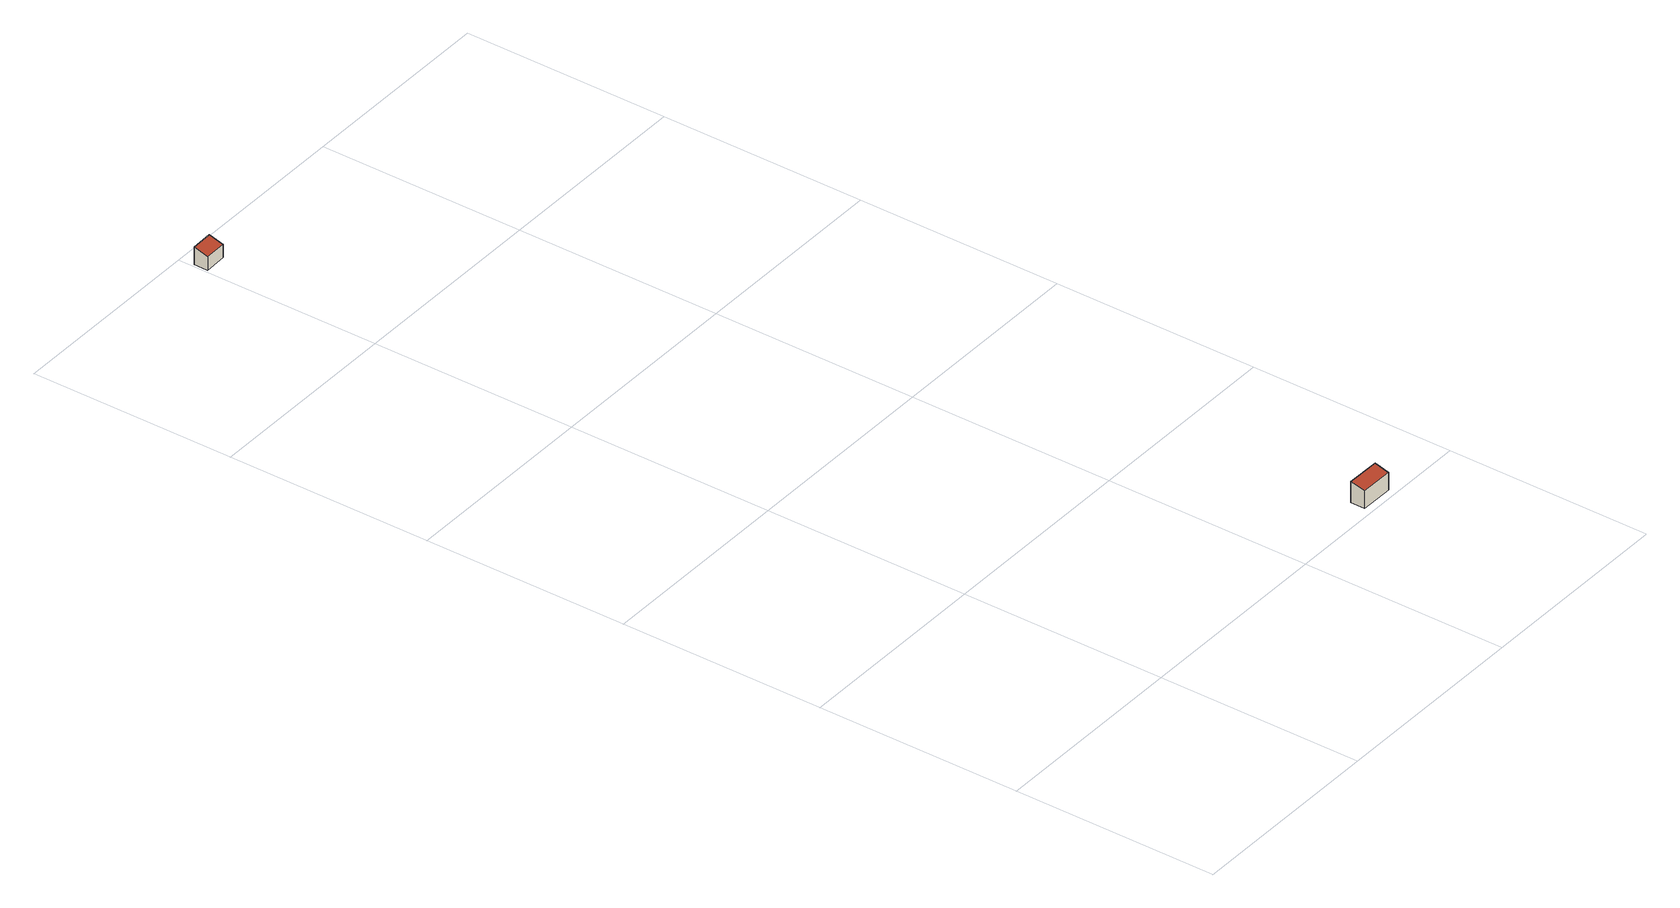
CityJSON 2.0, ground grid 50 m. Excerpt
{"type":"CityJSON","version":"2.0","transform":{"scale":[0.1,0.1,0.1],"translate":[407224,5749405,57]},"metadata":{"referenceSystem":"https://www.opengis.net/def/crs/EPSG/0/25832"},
"CityObjects":{
"building1":{"type":"Building","attributes":{"Gemeindeschluessel":"05515000","Geometrietyp2DReferenz":"3000","function":"51009_1610","roofType":"2100","measuredHeight":5.29},"geometry":[{"type":"Solid","lod":"2","boundaries":[[[[0,1,2,3]],[[4,5,1,0]],[[6,7,5,4]],[[3,2,7,6]],[[4,0,3,6]],[[1,5,7,2]]]],"semantics":{"surfaces":[{"type":"WallSurface"},{"type":"RoofSurface"},{"type":"GroundSurface"}],"values":[[0,0,0,0,1,2]]}}]},
"building2":{"type":"Building","attributes":{"Gemeindeschluessel":"05515000","Geometrietyp2DReferenz":"3000","function":"51009_1610","roofType":"2100","measuredHeight":4.41},"geometry":[{"type":"Solid","lod":"2","boundaries":[[[[8,9,10,11]],[[12,13,9,8]],[[14,15,13,12]],[[11,10,15,14]],[[12,8,11,14]],[[9,13,15,10]]]],"semantics":{"surfaces":[{"type":"WallSurface"},{"type":"RoofSurface"},{"type":"GroundSurface"}],"values":[[0,0,0,0,1,2]]}}]}
},
"vertices":[
[796,6,62],[796,6,18],[797,41,18],[797,41,71],[715,7,62],[715,7,18],[715,42,71],[715,42,18],
[8,2465,47],[8,2465,3],[8,2431,3],[8,2431,36],[62,2466,47],[62,2466,3],[63,2432,36],[63,2432,3]
]}
